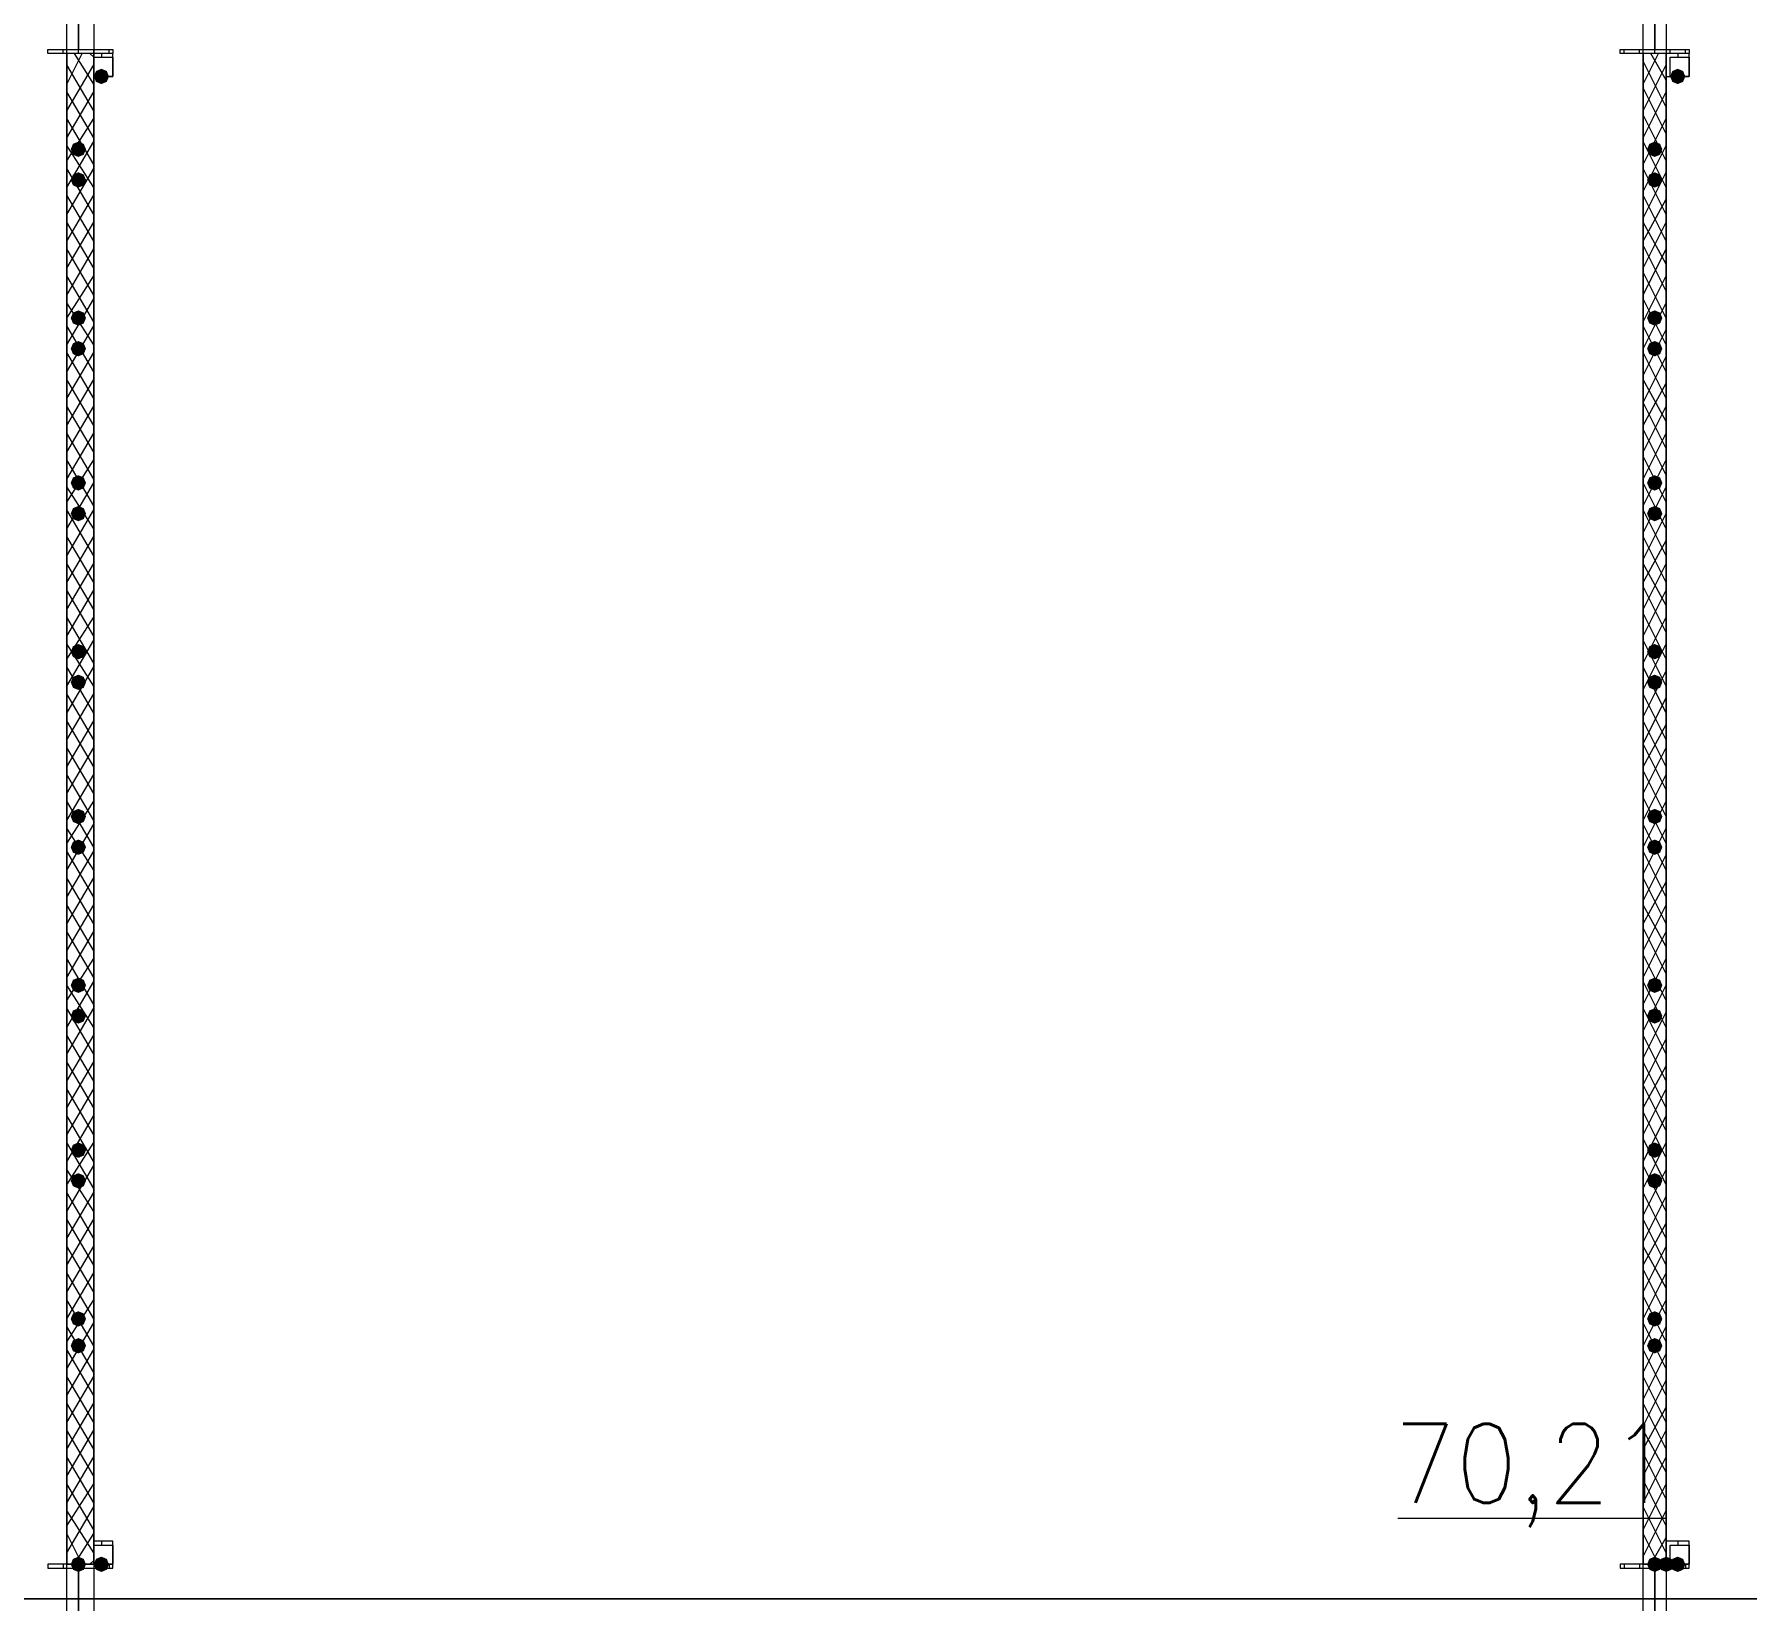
# Model space of a CAD drawing. Header units: millimetres. Extents: x 0 to 420, y 0 to 297.
# Drawn here: x 294.92 to 313.82, y 105.9 to 123.19 of the extents above; entities that cross this region are included whole.
import ezdxf

# ---------------------------------------------------------------- set-up
doc = ezdxf.new("R2010")
doc.units = ezdxf.units.MM
doc.styles.get("Standard").update_dxf_attribs({"font": 'STANDARD'})

msp = doc.modelspace()

# ---------------------------------------------------------------- hatches: boundary and pattern name
for points in [[(295.740667, 122.724333), (295.715796, 122.664537), (295.656, 122.639667), (295.596204, 122.664537), (295.571333, 122.724333), (295.596204, 122.784129), (295.656, 122.809), (295.715796, 122.784129)], [(313.139667, 122.724333), (313.114796, 122.664537), (313.055, 122.639667), (312.995204, 122.664537), (312.970333, 122.724333), (312.995204, 122.784129), (313.055, 122.809), (313.114796, 122.784129)], [(295.486667, 121.92), (295.461796, 121.860204), (295.402, 121.835333), (295.342204, 121.860204), (295.317333, 121.92), (295.342204, 121.979796), (295.402, 122.004667), (295.461796, 121.979796)], [(312.885667, 121.92), (312.860796, 121.860204), (312.801, 121.835333), (312.741204, 121.860204), (312.716333, 121.92), (312.741204, 121.979796), (312.801, 122.004667), (312.860796, 121.979796)], [(295.486667, 121.581333), (295.461796, 121.521537), (295.402, 121.496667), (295.342204, 121.521537), (295.317333, 121.581333), (295.342204, 121.641129), (295.402, 121.666), (295.461796, 121.641129)], [(312.885667, 121.581333), (312.860796, 121.521537), (312.801, 121.496667), (312.741204, 121.521537), (312.716333, 121.581333), (312.741204, 121.641129), (312.801, 121.666), (312.860796, 121.641129)], [(295.486667, 120.057333), (295.461796, 119.997537), (295.402, 119.972667), (295.342204, 119.997537), (295.317333, 120.057333), (295.342204, 120.117129), (295.402, 120.142), (295.461796, 120.117129)], [(312.885667, 120.057333), (312.860796, 119.997537), (312.801, 119.972667), (312.741204, 119.997537), (312.716333, 120.057333), (312.741204, 120.117129), (312.801, 120.142), (312.860796, 120.117129)], [(295.486667, 119.718667), (295.461796, 119.658871), (295.402, 119.634), (295.342204, 119.658871), (295.317333, 119.718667), (295.342204, 119.778462), (295.402, 119.803333), (295.461796, 119.778463)], [(312.885667, 119.718667), (312.860796, 119.658871), (312.801, 119.634), (312.741204, 119.658871), (312.716333, 119.718667), (312.741204, 119.778462), (312.801, 119.803333), (312.860796, 119.778463)], [(295.486667, 118.237), (295.461796, 118.177204), (295.402, 118.152333), (295.342204, 118.177204), (295.317333, 118.237), (295.342204, 118.296796), (295.402, 118.321667), (295.461796, 118.296796)], [(312.885667, 118.237), (312.860796, 118.177204), (312.801, 118.152333), (312.741204, 118.177204), (312.716333, 118.237), (312.741204, 118.296796), (312.801, 118.321667), (312.860796, 118.296796)], [(295.486667, 117.898333), (295.461796, 117.838538), (295.402, 117.813667), (295.342204, 117.838538), (295.317333, 117.898333), (295.342204, 117.958129), (295.402, 117.983), (295.461796, 117.958129)], [(312.885667, 117.898333), (312.860796, 117.838538), (312.801, 117.813667), (312.741204, 117.838538), (312.716333, 117.898333), (312.741204, 117.958129), (312.801, 117.983), (312.860796, 117.958129)], [(295.486667, 116.374333), (295.461796, 116.314537), (295.402, 116.289667), (295.342204, 116.314537), (295.317333, 116.374333), (295.342204, 116.434129), (295.402, 116.459), (295.461796, 116.434129)], [(312.885667, 116.374333), (312.860796, 116.314537), (312.801, 116.289667), (312.741204, 116.314537), (312.716333, 116.374333), (312.741204, 116.434129), (312.801, 116.459), (312.860796, 116.434129)], [(295.486667, 116.035667), (295.461796, 115.975871), (295.402, 115.951), (295.342204, 115.975871), (295.317333, 116.035667), (295.342204, 116.095462), (295.402, 116.120333), (295.461796, 116.095463)], [(312.885667, 116.035667), (312.860796, 115.975871), (312.801, 115.951), (312.741204, 115.975871), (312.716333, 116.035667), (312.741204, 116.095462), (312.801, 116.120333), (312.860796, 116.095463)], [(295.486667, 114.554), (295.461796, 114.494204), (295.402, 114.469333), (295.342204, 114.494204), (295.317333, 114.554), (295.342204, 114.613796), (295.402, 114.638667), (295.461796, 114.613796)], [(312.885667, 114.554), (312.860796, 114.494204), (312.801, 114.469333), (312.741204, 114.494204), (312.716333, 114.554), (312.741204, 114.613796), (312.801, 114.638667), (312.860796, 114.613796)], [(295.486667, 114.215333), (295.461796, 114.155538), (295.402, 114.130667), (295.342204, 114.155538), (295.317333, 114.215333), (295.342204, 114.275129), (295.402, 114.3), (295.461796, 114.275129)], [(312.885667, 114.215333), (312.860796, 114.155538), (312.801, 114.130667), (312.741204, 114.155538), (312.716333, 114.215333), (312.741204, 114.275129), (312.801, 114.3), (312.860796, 114.275129)], [(295.486667, 112.691333), (295.461796, 112.631537), (295.402, 112.606667), (295.342204, 112.631537), (295.317333, 112.691333), (295.342204, 112.751129), (295.402, 112.776), (295.461796, 112.751129)], [(312.885667, 112.691333), (312.860796, 112.631537), (312.801, 112.606667), (312.741204, 112.631537), (312.716333, 112.691333), (312.741204, 112.751129), (312.801, 112.776), (312.860796, 112.751129)], [(295.486667, 112.352667), (295.461796, 112.292871), (295.402, 112.268), (295.342204, 112.292871), (295.317333, 112.352667), (295.342204, 112.412462), (295.402, 112.437333), (295.461796, 112.412463)], [(312.885667, 112.352667), (312.860796, 112.292871), (312.801, 112.268), (312.741204, 112.292871), (312.716333, 112.352667), (312.741204, 112.412462), (312.801, 112.437333), (312.860796, 112.412463)], [(295.486667, 110.871), (295.461796, 110.811204), (295.402, 110.786333), (295.342204, 110.811204), (295.317333, 110.871), (295.342204, 110.930796), (295.402, 110.955667), (295.461796, 110.930796)], [(312.885667, 110.871), (312.860796, 110.811204), (312.801, 110.786333), (312.741204, 110.811204), (312.716333, 110.871), (312.741204, 110.930796), (312.801, 110.955667), (312.860796, 110.930796)], [(295.486667, 110.532333), (295.461796, 110.472537), (295.402, 110.447667), (295.342204, 110.472537), (295.317333, 110.532333), (295.342204, 110.592129), (295.402, 110.617), (295.461796, 110.592129)], [(312.885667, 110.532333), (312.860796, 110.472537), (312.801, 110.447667), (312.741204, 110.472537), (312.716333, 110.532333), (312.741204, 110.592129), (312.801, 110.617), (312.860796, 110.592129)], [(295.486667, 109.008333), (295.461796, 108.948537), (295.402, 108.923667), (295.342204, 108.948537), (295.317333, 109.008333), (295.342204, 109.068129), (295.402, 109.093), (295.461796, 109.068129)], [(312.885667, 109.008333), (312.860796, 108.948537), (312.801, 108.923667), (312.741204, 108.948537), (312.716333, 109.008333), (312.741204, 109.068129), (312.801, 109.093), (312.860796, 109.068129)], [(295.486667, 108.712), (295.461796, 108.652204), (295.402, 108.627333), (295.342204, 108.652204), (295.317333, 108.712), (295.342204, 108.771796), (295.402, 108.796667), (295.461796, 108.771796)], [(312.885667, 108.712), (312.860796, 108.652204), (312.801, 108.627333), (312.741204, 108.652204), (312.716333, 108.712), (312.741204, 108.771796), (312.801, 108.796667), (312.860796, 108.771796)], [(295.486667, 106.299), (295.461796, 106.239204), (295.402, 106.214333), (295.342204, 106.239204), (295.317333, 106.299), (295.342204, 106.358796), (295.402, 106.383667), (295.461796, 106.358796)], [(295.486667, 106.299), (295.461796, 106.239204), (295.402, 106.214333), (295.342204, 106.239204), (295.317333, 106.299), (295.342204, 106.358796), (295.402, 106.383667), (295.461796, 106.358796)], [(295.740667, 106.299), (295.715796, 106.239204), (295.656, 106.214333), (295.596204, 106.239204), (295.571333, 106.299), (295.596204, 106.358796), (295.656, 106.383667), (295.715796, 106.358796)], [(312.885667, 106.299), (312.860796, 106.239204), (312.801, 106.214333), (312.741204, 106.239204), (312.716333, 106.299), (312.741204, 106.358796), (312.801, 106.383667), (312.860796, 106.358796)], [(312.885667, 106.299), (312.860796, 106.239204), (312.801, 106.214333), (312.741204, 106.239204), (312.716333, 106.299), (312.741204, 106.358796), (312.801, 106.383667), (312.860796, 106.358796)], [(313.012667, 106.299), (312.987796, 106.239204), (312.928, 106.214333), (312.868204, 106.239204), (312.843333, 106.299), (312.868204, 106.358796), (312.928, 106.383667), (312.987796, 106.358796)], [(313.139667, 106.299), (313.114796, 106.239204), (313.055, 106.214333), (312.995204, 106.239204), (312.970333, 106.299), (312.995204, 106.358796), (313.055, 106.383667), (313.114796, 106.358796)]]:
    msp.add_hatch(color=7).paths.add_polyline_path(points, flags=0)

# ---------------------------------------------------------------- linework, layer by layer
at = {"color": 254, "lineweight": 0}
msp.add_lwpolyline([(243.586, 221.869), (109.897333, 221.869), (109.897333, 105.918), (243.586, 105.918), (243.586, 136.609667), (260.265333, 136.609667), (260.265333, 105.918), (393.954, 105.918), (393.954, 221.869), (260.265333, 221.869), (260.265333, 191.219667), (243.586, 191.219667)], close=True, dxfattribs=at)
at = {"color": 7, "lineweight": 0}
for points in [[(243.586, 221.869), (243.586, 191.219667), (260.265333, 191.219667), (260.265333, 221.869), (393.954, 221.869), (393.954, 105.918), (260.265333, 105.918), (260.265333, 136.609667), (243.586, 136.609667), (243.586, 105.918), (109.897333, 105.918), (109.897333, 221.869)], [(295.783, 122.978333), (295.063333, 122.978333), (295.063333, 123.020667), (295.402, 123.020667), (295.402, 123.655667), (295.063333, 123.655667), (295.063333, 123.698), (295.783, 123.698), (295.783, 123.655667), (295.402, 123.655667), (295.402, 123.020667), (295.783, 123.020667)], [(313.182, 122.978333), (312.42, 122.978333), (312.42, 123.020667), (312.801, 123.020667), (312.801, 123.655667), (312.42, 123.655667), (312.42, 123.698), (313.182, 123.698), (313.182, 123.655667), (312.801, 123.655667), (312.801, 123.020667), (313.182, 123.020667)], [(295.275, 122.978333), (295.275, 106.299), (295.571333, 106.299), (295.571333, 122.978333)], [(295.783, 122.978333), (295.571333, 122.978333), (295.571333, 122.724333), (295.783, 122.724333)], [(295.783, 122.936), (295.783, 122.724333), (295.571333, 122.724333), (295.571333, 122.936)], [(312.674, 122.978333), (312.674, 106.299), (312.928, 106.299), (312.928, 122.978333)], [(313.182, 122.978333), (312.928, 122.978333), (312.928, 122.724333), (313.182, 122.724333)], [(313.182, 122.936), (313.182, 122.724333), (312.970333, 122.724333), (312.970333, 122.936)], [(295.783, 106.553), (295.571333, 106.553), (295.571333, 106.299), (295.783, 106.299)], [(295.783, 106.510667), (295.783, 106.299), (295.571333, 106.299), (295.571333, 106.510667)], [(313.182, 106.553), (312.928, 106.553), (312.928, 106.299), (313.182, 106.299)], [(313.182, 106.510667), (313.182, 106.299), (312.970333, 106.299), (312.970333, 106.510667)], [(295.783, 106.299), (295.063333, 106.299), (295.063333, 106.256667), (295.402, 106.256667), (295.402, 105.621667), (295.063333, 105.621667), (295.063333, 105.579333), (295.783, 105.579333), (295.783, 105.621667), (295.402, 105.621667), (295.402, 106.256667), (295.783, 106.256667)], [(313.182, 106.299), (312.42, 106.299), (312.42, 106.256667), (312.801, 106.256667), (312.801, 105.621667), (312.42, 105.621667), (312.42, 105.579333), (313.182, 105.579333), (313.182, 105.621667), (312.801, 105.621667), (312.801, 106.256667), (313.182, 106.256667)]]:
    msp.add_lwpolyline(points, close=True, dxfattribs=at)
at = {"color": 43, "lineweight": 0}
for points in [[(278.172333, 105.579333), (295.275, 105.579333), (295.275, 140.081), (278.172333, 140.081)], [(312.674, 140.081), (295.571333, 140.081), (295.571333, 105.579333), (312.674, 105.579333)], [(312.928, 105.579333), (330.030667, 105.579333), (330.030667, 140.081), (312.928, 140.081)]]:
    msp.add_lwpolyline(points, close=True, dxfattribs=at)
at = {"color": 7, "lineweight": 0}
for points in [[(295.402, 122.978333), (295.402, 123.698)], [(312.801, 122.978333), (312.801, 123.698)], [(295.063333, 122.978333), (295.063333, 123.020667)], [(295.232667, 122.978333), (295.232667, 123.020667)], [(295.275, 122.936), (295.275, 122.978333)], [(295.275, 122.639667), (295.444333, 122.978333)], [(295.571333, 122.639667), (295.359667, 122.978333)], [(295.571333, 122.936), (295.529, 122.978333)], [(295.571333, 122.978333), (295.571333, 123.020667)], [(295.656, 122.978333), (295.656, 122.936)], [(295.740667, 122.978333), (295.740667, 123.020667)], [(312.462333, 122.978333), (312.462333, 123.020667)], [(312.631667, 122.978333), (312.631667, 123.020667)], [(312.674, 122.893667), (312.674, 122.978333)], [(312.674, 122.639667), (312.843333, 122.978333)], [(312.928, 122.385667), (312.674, 122.893667)], [(312.928, 122.682), (312.758667, 122.978333)], [(312.928, 122.936), (312.928, 122.978333)], [(312.970333, 122.978333), (312.970333, 123.020667)], [(313.055, 122.978333), (313.055, 122.936)], [(313.139667, 122.978333), (313.139667, 123.020667)], [(295.275, 122.343333), (295.571333, 122.851333)], [(295.571333, 122.343333), (295.275, 122.851333)], [(312.674, 122.343333), (312.928, 122.851333)], [(295.275, 122.047), (295.571333, 122.555)], [(295.571333, 122.047), (295.275, 122.555)], [(312.928, 122.089333), (312.674, 122.597333)], [(312.674, 122.047), (312.928, 122.555)], [(312.928, 121.793), (312.674, 122.301)], [(295.275, 121.793), (295.571333, 122.258667)], [(295.571333, 121.750667), (295.275, 122.258667)], [(312.674, 121.750667), (312.928, 122.258667)], [(295.275, 121.496667), (295.571333, 122.004667)], [(295.571333, 121.496667), (295.275, 121.962333)], [(312.928, 121.496667), (312.674, 122.004667)], [(312.674, 121.454333), (312.928, 121.962333)], [(295.275, 121.200333), (295.571333, 121.708333)], [(295.571333, 121.200333), (295.275, 121.708333)], [(312.928, 121.200333), (312.674, 121.708333)], [(312.674, 121.158), (312.928, 121.666)], [(295.275, 120.904), (295.571333, 121.412)], [(295.571333, 120.904), (295.275, 121.412)], [(312.928, 120.904), (312.674, 121.412)], [(312.674, 120.904), (312.928, 121.369667)], [(295.275, 120.607667), (295.571333, 121.115667)], [(295.571333, 120.607667), (295.275, 121.115667)], [(312.674, 120.607667), (312.928, 121.115667)], [(312.928, 120.65), (312.674, 121.115667)], [(295.275, 120.311333), (295.571333, 120.819333)], [(295.571333, 120.311333), (295.275, 120.819333)], [(312.928, 120.353667), (312.674, 120.861667)], [(312.674, 120.311333), (312.928, 120.819333)], [(295.275, 120.057333), (295.571333, 120.523)], [(295.571333, 120.015), (295.275, 120.523)], [(312.928, 120.057333), (312.674, 120.565333)], [(312.674, 120.015), (312.928, 120.523)], [(295.275, 119.761), (295.571333, 120.269)], [(295.571333, 119.761), (295.275, 120.226667)], [(312.928, 119.761), (312.674, 120.269)], [(312.674, 119.718667), (312.928, 120.226667)], [(295.275, 119.464667), (295.571333, 119.972667)], [(295.571333, 119.464667), (295.275, 119.972667)], [(312.928, 119.464667), (312.674, 119.972667)], [(312.674, 119.422333), (312.928, 119.930333)], [(295.275, 119.168333), (295.571333, 119.676333)], [(295.571333, 119.168333), (295.275, 119.676333)], [(312.928, 119.168333), (312.674, 119.676333)], [(312.674, 119.126), (312.928, 119.634)], [(295.275, 118.872), (295.571333, 119.38)], [(295.571333, 118.872), (295.275, 119.38)], [(312.928, 118.914333), (312.674, 119.38)], [(312.674, 118.872), (312.928, 119.337667)], [(295.275, 118.575667), (295.571333, 119.083667)], [(295.571333, 118.575667), (295.275, 119.083667)], [(312.928, 118.618), (312.674, 119.126)], [(312.674, 118.575667), (312.928, 119.083667)], [(295.275, 118.279333), (295.571333, 118.787333)], [(295.571333, 118.279333), (295.275, 118.787333)], [(312.928, 118.321667), (312.674, 118.829667)], [(312.674, 118.279333), (312.928, 118.787333)], [(312.928, 118.025333), (312.674, 118.533333)], [(295.275, 118.025333), (295.571333, 118.491)], [(295.571333, 117.983), (295.275, 118.491)], [(312.674, 117.983), (312.928, 118.491)], [(295.275, 117.729), (295.571333, 118.237)], [(295.571333, 117.729), (295.275, 118.194667)], [(312.928, 117.729), (312.674, 118.237)], [(312.674, 117.686667), (312.928, 118.194667)], [(295.275, 117.432667), (295.571333, 117.940667)], [(295.571333, 117.432667), (295.275, 117.940667)], [(312.928, 117.432667), (312.674, 117.940667)], [(312.674, 117.390333), (312.928, 117.898333)], [(295.275, 117.136333), (295.571333, 117.644333)], [(295.571333, 117.136333), (295.275, 117.644333)], [(312.928, 117.136333), (312.674, 117.644333)], [(312.674, 117.136333), (312.928, 117.602)], [(295.275, 116.84), (295.571333, 117.348)], [(295.571333, 116.84), (295.275, 117.348)], [(312.674, 116.84), (312.928, 117.348)], [(312.928, 116.882333), (312.674, 117.348)], [(295.275, 116.543667), (295.571333, 117.051667)], [(295.571333, 116.543667), (295.275, 117.051667)], [(312.928, 116.586), (312.674, 117.094)], [(312.674, 116.543667), (312.928, 117.051667)], [(295.275, 116.289667), (295.571333, 116.755333)], [(295.571333, 116.247333), (295.275, 116.755333)], [(312.928, 116.289667), (312.674, 116.797667)], [(312.674, 116.247333), (312.928, 116.755333)], [(295.275, 115.993333), (295.571333, 116.501333)], [(295.571333, 115.993333), (295.275, 116.459)], [(312.928, 115.993333), (312.674, 116.501333)], [(312.674, 115.951), (312.928, 116.459)], [(295.275, 115.697), (295.571333, 116.205)], [(295.571333, 115.697), (295.275, 116.205)], [(312.928, 115.697), (312.674, 116.205)], [(312.674, 115.654667), (312.928, 116.162667)], [(295.275, 115.400667), (295.571333, 115.908667)], [(295.571333, 115.400667), (295.275, 115.908667)], [(312.928, 115.400667), (312.674, 115.908667)], [(312.674, 115.358333), (312.928, 115.866333)], [(295.275, 115.104333), (295.571333, 115.612333)], [(295.571333, 115.104333), (295.275, 115.612333)], [(312.928, 115.104333), (312.674, 115.612333)], [(312.674, 115.104333), (312.928, 115.57)], [(295.275, 114.808), (295.571333, 115.316)], [(295.571333, 114.808), (295.275, 115.316)], [(312.928, 114.850333), (312.674, 115.358333)], [(312.674, 114.808), (312.928, 115.316)], [(295.275, 114.511667), (295.571333, 115.019667)], [(295.571333, 114.511667), (295.275, 115.019667)], [(312.928, 114.554), (312.674, 115.062)], [(312.674, 114.511667), (312.928, 115.019667)], [(312.928, 114.257667), (312.674, 114.765667)], [(295.275, 114.257667), (295.571333, 114.723333)], [(295.571333, 114.215333), (295.275, 114.723333)], [(312.674, 114.215333), (312.928, 114.723333)], [(295.275, 113.961333), (295.571333, 114.469333)], [(295.571333, 113.961333), (295.275, 114.427)], [(312.928, 113.961333), (312.674, 114.469333)], [(312.674, 113.919), (312.928, 114.427)], [(295.275, 113.665), (295.571333, 114.173)], [(295.571333, 113.665), (295.275, 114.173)], [(312.928, 113.665), (312.674, 114.173)], [(312.674, 113.622667), (312.928, 114.130667)], [(295.275, 113.368667), (295.571333, 113.876667)], [(295.571333, 113.368667), (295.275, 113.876667)], [(312.928, 113.368667), (312.674, 113.876667)], [(312.674, 113.368667), (312.928, 113.834333)], [(295.275, 113.072333), (295.571333, 113.580333)], [(295.571333, 113.072333), (295.275, 113.580333)], [(312.674, 113.072333), (312.928, 113.580333)], [(312.928, 113.114667), (312.674, 113.580333)], [(295.275, 112.776), (295.571333, 113.284)], [(295.571333, 112.776), (295.275, 113.284)], [(312.928, 112.818333), (312.674, 113.326333)], [(312.674, 112.776), (312.928, 113.284)], [(295.275, 112.522), (295.571333, 112.987667)], [(295.571333, 112.479667), (295.275, 112.987667)], [(312.928, 112.522), (312.674, 113.03)], [(312.674, 112.479667), (312.928, 112.987667)], [(295.275, 112.225667), (295.571333, 112.733667)], [(295.571333, 112.225667), (295.275, 112.691333)], [(312.928, 112.225667), (312.674, 112.733667)], [(312.674, 112.183333), (312.928, 112.691333)], [(295.275, 111.929333), (295.571333, 112.437333)], [(295.571333, 111.929333), (295.275, 112.437333)], [(312.928, 111.929333), (312.674, 112.437333)], [(312.674, 111.887), (312.928, 112.395)], [(295.275, 111.633), (295.571333, 112.141)], [(295.571333, 111.633), (295.275, 112.141)], [(312.928, 111.633), (312.674, 112.141)], [(312.674, 111.590667), (312.928, 112.098667)], [(295.275, 111.336667), (295.571333, 111.844667)], [(295.571333, 111.336667), (295.275, 111.844667)], [(312.928, 111.336667), (312.674, 111.844667)], [(312.674, 111.336667), (312.928, 111.802333)], [(295.275, 111.040333), (295.571333, 111.548333)], [(295.571333, 111.040333), (295.275, 111.548333)], [(312.928, 111.082667), (312.674, 111.590667)], [(312.674, 111.040333), (312.928, 111.548333)], [(295.275, 110.744), (295.571333, 111.252)], [(295.571333, 110.744), (295.275, 111.252)], [(312.928, 110.786333), (312.674, 111.294333)], [(312.674, 110.744), (312.928, 111.252)], [(295.275, 110.49), (295.571333, 110.955667)], [(295.571333, 110.447667), (295.275, 110.955667)], [(312.928, 110.49), (312.674, 110.998)], [(312.674, 110.447667), (312.928, 110.955667)], [(295.275, 110.193667), (295.571333, 110.701667)], [(295.571333, 110.193667), (295.275, 110.659333)], [(312.928, 110.193667), (312.674, 110.701667)], [(312.674, 110.151333), (312.928, 110.659333)], [(295.275, 109.897333), (295.571333, 110.405333)], [(295.571333, 109.897333), (295.275, 110.405333)], [(312.928, 109.897333), (312.674, 110.405333)], [(312.674, 109.855), (312.928, 110.363)], [(295.275, 109.601), (295.571333, 110.109)], [(295.571333, 109.601), (295.275, 110.109)], [(312.928, 109.601), (312.674, 110.109)], [(312.674, 109.601), (312.928, 110.066667)], [(295.275, 109.304667), (295.571333, 109.812667)], [(295.571333, 109.304667), (295.275, 109.812667)], [(312.674, 109.304667), (312.928, 109.812667)], [(312.928, 109.347), (312.674, 109.812667)], [(295.275, 109.008333), (295.571333, 109.516333)], [(295.571333, 109.008333), (295.275, 109.516333)], [(312.928, 109.050667), (312.674, 109.558667)], [(312.674, 109.008333), (312.928, 109.516333)], [(312.928, 108.754333), (312.674, 109.262333)], [(295.275, 108.754333), (295.571333, 109.22)], [(295.571333, 108.712), (295.275, 109.22)], [(312.674, 108.712), (312.928, 109.22)], [(295.275, 108.458), (295.571333, 108.966)], [(295.571333, 108.415667), (295.275, 108.923667)], [(312.928, 108.458), (312.674, 108.966)], [(312.674, 108.415667), (312.928, 108.923667)], [(295.275, 108.161667), (295.571333, 108.669667)], [(295.571333, 108.161667), (295.275, 108.669667)], [(312.928, 108.161667), (312.674, 108.669667)], [(312.674, 108.119333), (312.928, 108.627333)], [(295.275, 107.865333), (295.571333, 108.373333)], [(295.571333, 107.865333), (295.275, 108.373333)], [(312.928, 107.865333), (312.674, 108.373333)], [(312.674, 107.823), (312.928, 108.331)], [(295.275, 107.569), (295.571333, 108.077)], [(295.571333, 107.569), (295.275, 108.077)], [(312.928, 107.569), (312.674, 108.077)], [(312.674, 107.569), (312.928, 108.034667)], [(295.275, 107.272667), (295.571333, 107.780667)], [(295.571333, 107.272667), (295.275, 107.780667)], [(312.674, 107.272667), (312.928, 107.780667)], [(312.928, 107.315), (312.674, 107.780667)], [(295.275, 106.976333), (295.571333, 107.484333)], [(295.571333, 106.976333), (295.275, 107.484333)], [(312.928, 107.018667), (312.674, 107.526667)], [(312.674, 106.976333), (312.928, 107.484333)], [(295.275, 106.722333), (295.571333, 107.188)], [(295.571333, 106.68), (295.275, 107.188)], [(312.928, 106.722333), (312.674, 107.230333)], [(312.674, 106.68), (312.928, 107.188)], [(295.275, 106.426), (295.571333, 106.934)], [(295.571333, 106.426), (295.275, 106.891667)], [(309.964667, 106.807), (312.928, 106.807)], [(312.928, 106.426), (312.674, 106.934)], [(312.674, 106.383667), (312.928, 106.891667)], [(295.444333, 106.299), (295.275, 106.637667)], [(295.359667, 106.299), (295.571333, 106.637667)], [(312.843333, 106.299), (312.674, 106.637667)], [(295.656, 106.553), (295.656, 106.510667)], [(312.758667, 106.299), (312.928, 106.595333)], [(313.055, 106.553), (313.055, 106.510667)], [(295.063333, 106.299), (295.063333, 106.256667)], [(295.232667, 106.299), (295.232667, 106.256667)], [(295.275, 106.299), (295.275, 106.341333)], [(295.402, 106.299), (295.402, 105.579333)], [(295.529, 106.299), (295.571333, 106.341333)], [(295.571333, 106.299), (295.571333, 106.256667)], [(295.740667, 106.299), (295.740667, 106.256667)], [(312.462333, 106.299), (312.462333, 106.256667)], [(312.631667, 106.299), (312.631667, 106.256667)], [(312.674, 106.299), (312.674, 106.341333)], [(312.801, 106.299), (312.801, 105.579333)], [(312.970333, 106.299), (312.970333, 106.256667)], [(313.139667, 106.299), (313.139667, 106.256667)]]:
    msp.add_lwpolyline(points, dxfattribs=at)

# ---------------------------------------------------------------- texts
at = {"color": 7, "insert": (309.92234, 107.848362), "char_height": 0.872032, "width": 2.56764978, "attachment_point": 1}
msp.add_mtext('70,21', dxfattribs=at)

doc.saveas('drawing.dxf')
